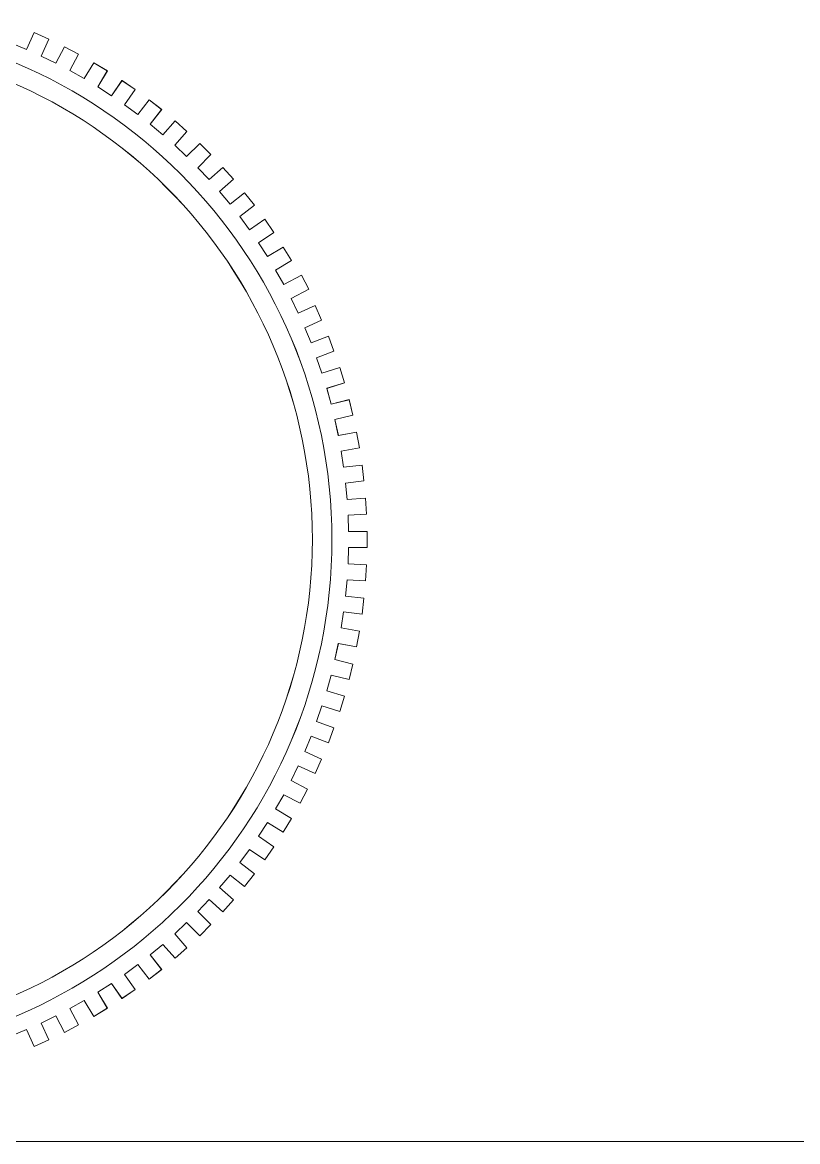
# Model space of a CAD drawing. Header units: metres. Extents: x -232 to 581, y 30 to 789.
# Drawn here: x 226.9377 to 227.2727, y 676.7464 to 677.23 of the extents above; entities that cross this region are included whole.
import ezdxf

# ---------------------------------------------------------------- set-up
doc = ezdxf.new("R2010")
doc.units = ezdxf.units.M
doc.layers.add('baños', color=140, linetype='Continuous', lineweight=0)
doc.styles.get("Standard").update_dxf_attribs({"font": 'arial.ttf'})

# ---------------------------------------------------------------- blocks, each defined once
blk = doc.blocks.new('21.11.2025 LN09 2DO NIVEL')
at = {"layer": 'baños', "color": 18, "true_color": 0x000000}
for p, q in [((265.60863, 159.88055), (265.60534, 159.87324)), ((265.60534, 159.87324), (265.60863, 159.88055)), ((265.61489, 159.87773), (265.60863, 159.88055)), ((265.60863, 159.88055), (265.61489, 159.87773)), ((265.6116, 159.87042), (265.61489, 159.87773)), ((265.61489, 159.87773), (265.6116, 159.87042)), ((265.60534, 159.87324), (265.59881, 159.87595)), ((265.59881, 159.87595), (265.60534, 159.87324)), ((265.62168, 159.87442), (265.61796, 159.86733)), ((265.61796, 159.86733), (265.62168, 159.87442)), ((265.62776, 159.87123), (265.62168, 159.87442)), ((265.62168, 159.87442), (265.62776, 159.87123)), ((265.61796, 159.86733), (265.6116, 159.87042)), ((265.6116, 159.87042), (265.61796, 159.86733)), ((265.62404, 159.86414), (265.62776, 159.87123)), ((265.62776, 159.87123), (265.62404, 159.86414)), ((265.63434, 159.86752), (265.63019, 159.86067)), ((265.63019, 159.86067), (265.63434, 159.86752)), ((265.64021, 159.86397), (265.63434, 159.86752)), ((265.63434, 159.86752), (265.64021, 159.86397)), ((265.63019, 159.86067), (265.62404, 159.86414)), ((265.62404, 159.86414), (265.63019, 159.86067)), ((265.63607, 159.85711), (265.64021, 159.86397)), ((265.64021, 159.86397), (265.63607, 159.85711)), ((265.642, 159.85328), (265.63607, 159.85711)), ((265.63607, 159.85711), (265.642, 159.85328)), ((265.64655, 159.85987), (265.642, 159.85328)), ((265.642, 159.85328), (265.64655, 159.85987)), ((265.65221, 159.85597), (265.64655, 159.85987)), ((265.64655, 159.85987), (265.65221, 159.85597)), ((265.64765, 159.84938), (265.65221, 159.85597)), ((265.65221, 159.85597), (265.64765, 159.84938)), ((265.65335, 159.84519), (265.64765, 159.84938)), ((265.64765, 159.84938), (265.65335, 159.84519)), ((265.65829, 159.85149), (265.65335, 159.84519)), ((265.65335, 159.84519), (265.65829, 159.85149)), ((265.66369, 159.84726), (265.65829, 159.85149)), ((265.65829, 159.85149), (265.66369, 159.84726)), ((265.65875, 159.84095), (265.66369, 159.84726)), ((265.66369, 159.84726), (265.65875, 159.84095)), ((265.66418, 159.83643), (265.65875, 159.84095)), ((265.65875, 159.84095), (265.66418, 159.83643)), ((265.66949, 159.84243), (265.66418, 159.83643)), ((265.66418, 159.83643), (265.66949, 159.84243)), ((265.66932, 159.83188), (265.67463, 159.83787)), ((265.67463, 159.83787), (265.66932, 159.83188)), ((265.67463, 159.83787), (265.66949, 159.84243)), ((265.66949, 159.84243), (265.67463, 159.83787)), ((265.67447, 159.82703), (265.66932, 159.83188)), ((265.66932, 159.83188), (265.67447, 159.82703)), ((265.68013, 159.8327), (265.67447, 159.82703)), ((265.67447, 159.82703), (265.68013, 159.8327)), ((265.68499, 159.82784), (265.68013, 159.8327)), ((265.68013, 159.8327), (265.68499, 159.82784)), ((265.67932, 159.82218), (265.68499, 159.82784)), ((265.68499, 159.82784), (265.67932, 159.82218)), ((265.68417, 159.81703), (265.67932, 159.82218)), ((265.67932, 159.82218), (265.68417, 159.81703)), ((265.69016, 159.82234), (265.68417, 159.81703)), ((265.68417, 159.81703), (265.69016, 159.82234)), ((265.69472, 159.8172), (265.69016, 159.82234)), ((265.69016, 159.82234), (265.69472, 159.8172)), ((265.68872, 159.81189), (265.69472, 159.8172)), ((265.69472, 159.8172), (265.68872, 159.81189)), ((265.69324, 159.80646), (265.68872, 159.81189)), ((265.68872, 159.81189), (265.69324, 159.80646)), ((265.69955, 159.8114), (265.69324, 159.80646)), ((265.69324, 159.80646), (265.69955, 159.8114)), ((265.70379, 159.806), (265.69955, 159.8114)), ((265.69955, 159.8114), (265.70379, 159.806)), ((265.69748, 159.80106), (265.70379, 159.806)), ((265.70379, 159.806), (265.69748, 159.80106)), ((265.70167, 159.79536), (265.69748, 159.80106)), ((265.69748, 159.80106), (265.70167, 159.79536)), ((265.70826, 159.79992), (265.70167, 159.79536)), ((265.70167, 159.79536), (265.70826, 159.79992)), ((265.71216, 159.79426), (265.70826, 159.79992)), ((265.70826, 159.79992), (265.71216, 159.79426)), ((265.70557, 159.78971), (265.71216, 159.79426)), ((265.71216, 159.79426), (265.70557, 159.78971)), ((265.7094, 159.78378), (265.70557, 159.78971)), ((265.70557, 159.78971), (265.7094, 159.78378)), ((265.71626, 159.78792), (265.7094, 159.78378)), ((265.7094, 159.78378), (265.71626, 159.78792)), ((265.71981, 159.78205), (265.71626, 159.78792)), ((265.71626, 159.78792), (265.71981, 159.78205)), ((265.71296, 159.7779), (265.71981, 159.78205)), ((265.71981, 159.78205), (265.71296, 159.7779)), ((265.71643, 159.77175), (265.71296, 159.7779)), ((265.71296, 159.7779), (265.71643, 159.77175)), ((265.72418, 159.77581), (265.71643, 159.77175)), ((265.71643, 159.77175), (265.72418, 159.77581)), ((265.72737, 159.76973), (265.72418, 159.77581)), ((265.72418, 159.77581), (265.72737, 159.76973)), ((265.71962, 159.76567), (265.72737, 159.76973)), ((265.72737, 159.76973), (265.71962, 159.76567)), ((265.72271, 159.75931), (265.71962, 159.76567)), ((265.71962, 159.76567), (265.72271, 159.75931)), ((265.73002, 159.7626), (265.72271, 159.75931)), ((265.72271, 159.75931), (265.73002, 159.7626)), ((265.73284, 159.75634), (265.73002, 159.7626)), ((265.73002, 159.7626), (265.73284, 159.75634)), ((265.72553, 159.75305), (265.73284, 159.75634)), ((265.73284, 159.75634), (265.72553, 159.75305)), ((265.72824, 159.74652), (265.72553, 159.75305)), ((265.72553, 159.75305), (265.72824, 159.74652)), ((265.73573, 159.74936), (265.72824, 159.74652)), ((265.72824, 159.74652), (265.73573, 159.74936)), ((265.73816, 159.74294), (265.73573, 159.74936)), ((265.73573, 159.74936), (265.73816, 159.74294)), ((265.73067, 159.7401), (265.73816, 159.74294)), ((265.73816, 159.74294), (265.73067, 159.7401)), ((265.73298, 159.73342), (265.73067, 159.7401)), ((265.73067, 159.7401), (265.73298, 159.73342)), ((265.74063, 159.7358), (265.73298, 159.73342)), ((265.73298, 159.73342), (265.74063, 159.7358)), ((265.74267, 159.72925), (265.74063, 159.7358)), ((265.74063, 159.7358), (265.74267, 159.72925)), ((265.73502, 159.72686), (265.74267, 159.72925)), ((265.74267, 159.72925), (265.73502, 159.72686)), ((265.73692, 159.72006), (265.73502, 159.72686)), ((265.73502, 159.72686), (265.73692, 159.72006)), ((265.7447, 159.72197), (265.73692, 159.72006)), ((265.73692, 159.72006), (265.7447, 159.72197)), ((265.74634, 159.71531), (265.7447, 159.72197)), ((265.7447, 159.72197), (265.74634, 159.71531)), ((265.73856, 159.71339), (265.74634, 159.71531)), ((265.74634, 159.71531), (265.73856, 159.71339)), ((265.74004, 159.70648), (265.73856, 159.71339)), ((265.73856, 159.71339), (265.74004, 159.70648)), ((265.74792, 159.70792), (265.74004, 159.70648)), ((265.74004, 159.70648), (265.74792, 159.70792)), ((265.74916, 159.70117), (265.74792, 159.70792)), ((265.74792, 159.70792), (265.74916, 159.70117)), ((265.74128, 159.69973), (265.74916, 159.70117)), ((265.74916, 159.70117), (265.74128, 159.69973)), ((265.74235, 159.69274), (265.74128, 159.69973)), ((265.74128, 159.69973), (265.74235, 159.69274)), ((265.7503, 159.69371), (265.74235, 159.69274)), ((265.74235, 159.69274), (265.7503, 159.69371)), ((265.75113, 159.68689), (265.7503, 159.69371)), ((265.7503, 159.69371), (265.75113, 159.68689)), ((265.74317, 159.68592), (265.75113, 159.68689)), ((265.75113, 159.68689), (265.74317, 159.68592)), ((265.74381, 159.67889), (265.74317, 159.68592)), ((265.74317, 159.68592), (265.74381, 159.67889)), ((265.75181, 159.67937), (265.74381, 159.67889)), ((265.74381, 159.67889), (265.75181, 159.67937)), ((265.75222, 159.67251), (265.75181, 159.67937)), ((265.75181, 159.67937), (265.75222, 159.67251)), ((265.74423, 159.67203), (265.75222, 159.67251)), ((265.75222, 159.67251), (265.74423, 159.67203)), ((265.74444, 159.66497), (265.74423, 159.67203)), ((265.74423, 159.67203), (265.74444, 159.66497)), ((265.75245, 159.66497), (265.74444, 159.66497)), ((265.74444, 159.66497), (265.75245, 159.66497)), ((265.75245, 159.6581), (265.75245, 159.66497)), ((265.75245, 159.66497), (265.75245, 159.6581)), ((265.74423, 159.65104), (265.74444, 159.6581)), ((265.74444, 159.6581), (265.74423, 159.65104)), ((265.74444, 159.6581), (265.75245, 159.6581)), ((265.75245, 159.6581), (265.74444, 159.6581)), ((265.75222, 159.65055), (265.74423, 159.65104)), ((265.74423, 159.65104), (265.75222, 159.65055)), ((265.75181, 159.6437), (265.75222, 159.65055)), ((265.75222, 159.65055), (265.75181, 159.6437)), ((265.74317, 159.63714), (265.74381, 159.64418)), ((265.74381, 159.64418), (265.74317, 159.63714)), ((265.74381, 159.64418), (265.75181, 159.6437)), ((265.75181, 159.6437), (265.74381, 159.64418)), ((265.75113, 159.63618), (265.74317, 159.63714)), ((265.74317, 159.63714), (265.75113, 159.63618)), ((265.7503, 159.62936), (265.75113, 159.63618)), ((265.75113, 159.63618), (265.7503, 159.62936)), ((265.74128, 159.62334), (265.74235, 159.63033)), ((265.74235, 159.63033), (265.74128, 159.62334)), ((265.74235, 159.63033), (265.7503, 159.62936)), ((265.7503, 159.62936), (265.74235, 159.63033)), ((265.74916, 159.6219), (265.74128, 159.62334)), ((265.74128, 159.62334), (265.74916, 159.6219)), ((265.74792, 159.61514), (265.74916, 159.6219)), ((265.74916, 159.6219), (265.74792, 159.61514)), ((265.73856, 159.60968), (265.74004, 159.61659)), ((265.74004, 159.61659), (265.73856, 159.60968)), ((265.74004, 159.61659), (265.74792, 159.61514)), ((265.74792, 159.61514), (265.74004, 159.61659)), ((265.74634, 159.60776), (265.73856, 159.60968)), ((265.73856, 159.60968), (265.74634, 159.60776)), ((265.7447, 159.60109), (265.74634, 159.60776)), ((265.74634, 159.60776), (265.7447, 159.60109)), ((265.73502, 159.5962), (265.73692, 159.60301)), ((265.73692, 159.60301), (265.73502, 159.5962)), ((265.73692, 159.60301), (265.7447, 159.60109)), ((265.7447, 159.60109), (265.73692, 159.60301)), ((265.74267, 159.59382), (265.73502, 159.5962)), ((265.73502, 159.5962), (265.74267, 159.59382)), ((265.74063, 159.58726), (265.74267, 159.59382)), ((265.74267, 159.59382), (265.74063, 159.58726)), ((265.73067, 159.58297), (265.73298, 159.58965)), ((265.73298, 159.58965), (265.73067, 159.58297)), ((265.73298, 159.58965), (265.74063, 159.58726)), ((265.74063, 159.58726), (265.73298, 159.58965)), ((265.73816, 159.58013), (265.73067, 159.58297)), ((265.73067, 159.58297), (265.73816, 159.58013)), ((265.72553, 159.57002), (265.72824, 159.57655)), ((265.72824, 159.57655), (265.72553, 159.57002)), ((265.72824, 159.57655), (265.73573, 159.5737)), ((265.73573, 159.5737), (265.72824, 159.57655)), ((265.73573, 159.5737), (265.73816, 159.58013)), ((265.73816, 159.58013), (265.73573, 159.5737)), ((265.73284, 159.56673), (265.72553, 159.57002)), ((265.72553, 159.57002), (265.73284, 159.56673)), ((265.71962, 159.5574), (265.72271, 159.56375)), ((265.72271, 159.56375), (265.71962, 159.5574)), ((265.72271, 159.56375), (265.73002, 159.56047)), ((265.73002, 159.56047), (265.72271, 159.56375)), ((265.73002, 159.56047), (265.73284, 159.56673)), ((265.73284, 159.56673), (265.73002, 159.56047)), ((265.72671, 159.55368), (265.71962, 159.5574)), ((265.71962, 159.5574), (265.72671, 159.55368)), ((265.72352, 159.5476), (265.72671, 159.55368)), ((265.72671, 159.55368), (265.72352, 159.5476)), ((265.71296, 159.54517), (265.71643, 159.55132)), ((265.71643, 159.55132), (265.71296, 159.54517)), ((265.71643, 159.55132), (265.72352, 159.5476)), ((265.72352, 159.5476), (265.71643, 159.55132)), ((265.71981, 159.54102), (265.71296, 159.54517)), ((265.71296, 159.54517), (265.71981, 159.54102)), ((265.70557, 159.53335), (265.7094, 159.53929)), ((265.7094, 159.53929), (265.70557, 159.53335)), ((265.7094, 159.53929), (265.71626, 159.53514)), ((265.71626, 159.53514), (265.7094, 159.53929)), ((265.71626, 159.53514), (265.71981, 159.54102)), ((265.71981, 159.54102), (265.71626, 159.53514)), ((265.71216, 159.5288), (265.70557, 159.53335)), ((265.70557, 159.53335), (265.71216, 159.5288)), ((265.70826, 159.52315), (265.71216, 159.5288)), ((265.71216, 159.5288), (265.70826, 159.52315)), ((265.69748, 159.52201), (265.70167, 159.5277)), ((265.70167, 159.5277), (265.69748, 159.52201)), ((265.70167, 159.5277), (265.70826, 159.52315)), ((265.70826, 159.52315), (265.70167, 159.5277)), ((265.70379, 159.51707), (265.69748, 159.52201)), ((265.69748, 159.52201), (265.70379, 159.51707)), ((265.68872, 159.51118), (265.69324, 159.51661)), ((265.69324, 159.51661), (265.68872, 159.51118)), ((265.69324, 159.51661), (265.69955, 159.51166)), ((265.69955, 159.51166), (265.69324, 159.51661)), ((265.69955, 159.51166), (265.70379, 159.51707)), ((265.70379, 159.51707), (265.69955, 159.51166)), ((265.69472, 159.50586), (265.68872, 159.51118)), ((265.68872, 159.51118), (265.69472, 159.50586)), ((265.67932, 159.50089), (265.68417, 159.50604)), ((265.68417, 159.50604), (265.67932, 159.50089)), ((265.68417, 159.50604), (265.69016, 159.50072)), ((265.69016, 159.50072), (265.68417, 159.50604)), ((265.69016, 159.50072), (265.69472, 159.50586)), ((265.69472, 159.50586), (265.69016, 159.50072)), ((265.68499, 159.49523), (265.67932, 159.50089)), ((265.67932, 159.50089), (265.68499, 159.49523)), ((265.66932, 159.49119), (265.67447, 159.49604)), ((265.67447, 159.49604), (265.66932, 159.49119)), ((265.67447, 159.49604), (265.68013, 159.49037)), ((265.68013, 159.49037), (265.67447, 159.49604)), ((265.68013, 159.49037), (265.68499, 159.49523)), ((265.68499, 159.49523), (265.68013, 159.49037)), ((265.67463, 159.4852), (265.66932, 159.49119)), ((265.66932, 159.49119), (265.67463, 159.4852)), ((265.65875, 159.48211), (265.66418, 159.48664)), ((265.66418, 159.48664), (265.65875, 159.48211)), ((265.66418, 159.48664), (265.66949, 159.48064)), ((265.66949, 159.48064), (265.66418, 159.48664)), ((265.66949, 159.48064), (265.67463, 159.4852)), ((265.67463, 159.4852), (265.66949, 159.48064)), ((265.66369, 159.47581), (265.65875, 159.48211)), ((265.65875, 159.48211), (265.66369, 159.47581)), ((265.64765, 159.47369), (265.65335, 159.47788)), ((265.65335, 159.47788), (265.64765, 159.47369)), ((265.65335, 159.47788), (265.65829, 159.47157)), ((265.65829, 159.47157), (265.65335, 159.47788)), ((265.65829, 159.47157), (265.66369, 159.47581)), ((265.66369, 159.47581), (265.65829, 159.47157)), ((265.65221, 159.4671), (265.64765, 159.47369)), ((265.64765, 159.47369), (265.65221, 159.4671)), ((265.63607, 159.46595), (265.642, 159.46979)), ((265.642, 159.46979), (265.63607, 159.46595)), ((265.64021, 159.4591), (265.63607, 159.46595)), ((265.63607, 159.46595), (265.64021, 159.4591)), ((265.642, 159.46979), (265.64655, 159.4632)), ((265.64655, 159.4632), (265.642, 159.46979)), ((265.64655, 159.4632), (265.65221, 159.4671)), ((265.65221, 159.4671), (265.64655, 159.4632)), ((265.62404, 159.45893), (265.63019, 159.4624)), ((265.63019, 159.4624), (265.62404, 159.45893)), ((265.63019, 159.4624), (265.63434, 159.45554)), ((265.63434, 159.45554), (265.63019, 159.4624)), ((265.6116, 159.45264), (265.61796, 159.45574)), ((265.61796, 159.45574), (265.6116, 159.45264)), ((265.61796, 159.45574), (265.62168, 159.44864)), ((265.62168, 159.44864), (265.61796, 159.45574)), ((265.62776, 159.45183), (265.62404, 159.45893)), ((265.62404, 159.45893), (265.62776, 159.45183)), ((265.63434, 159.45554), (265.64021, 159.4591)), ((265.64021, 159.4591), (265.63434, 159.45554)), ((265.61489, 159.44534), (265.6116, 159.45264)), ((265.6116, 159.45264), (265.61489, 159.44534)), ((265.62168, 159.44864), (265.62776, 159.45183)), ((265.62776, 159.45183), (265.62168, 159.44864)), ((265.59881, 159.44712), (265.60534, 159.44983)), ((265.60534, 159.44983), (265.59881, 159.44712)), ((265.60534, 159.44983), (265.60863, 159.44252)), ((265.60863, 159.44252), (265.60534, 159.44983)), ((265.60863, 159.44252), (265.61489, 159.44534)), ((265.61489, 159.44534), (265.60863, 159.44252)), ((267.36201, 159.40143), (264.84508, 159.40143))]:
    blk.add_line(p, q, dxfattribs=at)
for radius, start, end in [(0.22343, 0, 180), (0.22343, 0, 180), (0.215, 0, 180), (0.22343, 180, 0), (0.22343, 180, 0), (0.215, 180, 0)]:
    blk.add_arc((265.51382, 159.66153), radius, start, end, dxfattribs=at)
at = {"layer": 'baños', "color": 18, "linetype": 'Continuous', "true_color": 0x000000, "flags": 8}
for tag, p in [('MODELNUMBER', (265.51387, 159.78254, 0)), ('TRADENAME', (265.51387, 159.7825, 0)), ('MATERIAL', (265.51387, 159.78242, 0)), ('PRODUCT', (265.51387, 159.78246, 0)), ('MODELNUMBER', (266.68861, 159.78254, 0)), ('TRADENAME', (266.68861, 159.7825, 0)), ('PRODUCT', (266.68861, 159.78246, 0)), ('MATERIAL', (266.68861, 159.78242, 0))]:
    blk.add_attdef(tag, p, '', height=0.0000254, rotation=180.0001, dxfattribs=at)
blk = doc.blocks.new('20.03.2026 LN 09 SEGUNDO NIVEL ARQ')
at = {"layer": 'baños', "color": 5}
for p, q in [((83.87604, -42.81951), (83.87276, -42.82682)), ((83.87276, -42.82682), (83.87604, -42.81951)), ((83.88231, -42.82233), (83.87604, -42.81951)), ((83.87604, -42.81951), (83.88231, -42.82233)), ((83.87276, -42.82682), (83.86623, -42.82411)), ((83.86623, -42.82411), (83.87276, -42.82682)), ((83.87902, -42.82964), (83.88231, -42.82233)), ((83.88231, -42.82233), (83.87902, -42.82964)), ((83.88909, -42.82564), (83.88537, -42.83273)), ((83.88537, -42.83273), (83.88909, -42.82564)), ((83.89518, -42.82883), (83.88909, -42.82564)), ((83.88909, -42.82564), (83.89518, -42.82883)), ((83.88537, -42.83273), (83.87902, -42.82964)), ((83.87902, -42.82964), (83.88537, -42.83273)), ((83.89145, -42.83592), (83.89518, -42.82883)), ((83.89518, -42.82883), (83.89145, -42.83592)), ((83.89761, -42.83939), (83.89145, -42.83592)), ((83.89145, -42.83592), (83.89761, -42.83939)), ((83.90175, -42.83254), (83.89761, -42.83939)), ((83.89761, -42.83939), (83.90175, -42.83254)), ((83.90763, -42.83609), (83.90175, -42.83254)), ((83.90175, -42.83254), (83.90763, -42.83609)), ((83.90348, -42.84295), (83.90763, -42.83609)), ((83.90763, -42.83609), (83.90348, -42.84295)), ((83.91397, -42.84019), (83.90942, -42.84678)), ((83.90942, -42.84678), (83.91397, -42.84019)), ((83.91962, -42.84409), (83.91397, -42.84019)), ((83.91397, -42.84019), (83.91962, -42.84409)), ((83.90942, -42.84678), (83.90348, -42.84295)), ((83.90348, -42.84295), (83.90942, -42.84678)), ((83.91507, -42.85068), (83.91962, -42.84409)), ((83.91962, -42.84409), (83.91507, -42.85068)), ((83.92076, -42.85487), (83.91507, -42.85068)), ((83.91507, -42.85068), (83.92076, -42.85487)), ((83.9257, -42.84856), (83.92076, -42.85487)), ((83.92076, -42.85487), (83.9257, -42.84856)), ((83.93111, -42.8528), (83.9257, -42.84856)), ((83.9257, -42.84856), (83.93111, -42.8528)), ((83.92617, -42.85911), (83.93111, -42.8528)), ((83.93111, -42.8528), (83.92617, -42.85911)), ((83.9316, -42.86363), (83.92617, -42.85911)), ((83.92617, -42.85911), (83.9316, -42.86363)), ((83.93691, -42.85763), (83.9316, -42.86363)), ((83.9316, -42.86363), (83.93691, -42.85763)), ((83.94205, -42.86219), (83.93691, -42.85763)), ((83.93691, -42.85763), (83.94205, -42.86219)), ((83.93674, -42.86818), (83.94205, -42.86219)), ((83.94205, -42.86219), (83.93674, -42.86818)), ((83.94188, -42.87303), (83.93674, -42.86818)), ((83.93674, -42.86818), (83.94188, -42.87303)), ((83.94755, -42.86736), (83.94188, -42.87303)), ((83.94188, -42.87303), (83.94755, -42.86736)), ((83.9524, -42.87222), (83.94755, -42.86736)), ((83.94755, -42.86736), (83.9524, -42.87222)), ((83.94674, -42.87788), (83.9524, -42.87222)), ((83.9524, -42.87222), (83.94674, -42.87788)), ((83.95158, -42.88303), (83.94674, -42.87788)), ((83.94674, -42.87788), (83.95158, -42.88303)), ((83.95758, -42.87772), (83.95158, -42.88303)), ((83.95158, -42.88303), (83.95758, -42.87772)), ((83.96213, -42.88286), (83.95758, -42.87772)), ((83.95758, -42.87772), (83.96213, -42.88286)), ((83.95613, -42.88817), (83.96213, -42.88286)), ((83.96213, -42.88286), (83.95613, -42.88817)), ((83.96066, -42.8936), (83.95613, -42.88817)), ((83.95613, -42.88817), (83.96066, -42.8936)), ((83.96697, -42.88866), (83.96066, -42.8936)), ((83.96066, -42.8936), (83.96697, -42.88866)), ((83.9712, -42.89406), (83.96697, -42.88866)), ((83.96697, -42.88866), (83.9712, -42.89406)), ((83.96489, -42.899), (83.9712, -42.89406)), ((83.9712, -42.89406), (83.96489, -42.899)), ((83.96908, -42.9047), (83.96489, -42.899)), ((83.96489, -42.899), (83.96908, -42.9047)), ((83.97568, -42.90014), (83.96908, -42.9047)), ((83.96908, -42.9047), (83.97568, -42.90014)), ((83.97958, -42.9058), (83.97568, -42.90014)), ((83.97568, -42.90014), (83.97958, -42.9058)), ((83.97298, -42.91035), (83.97958, -42.9058)), ((83.97958, -42.9058), (83.97298, -42.91035)), ((83.97682, -42.91628), (83.97298, -42.91035)), ((83.97298, -42.91035), (83.97682, -42.91628)), ((83.98368, -42.91214), (83.97682, -42.91628)), ((83.97682, -42.91628), (83.98368, -42.91214)), ((83.98723, -42.91801), (83.98368, -42.91214)), ((83.98368, -42.91214), (83.98723, -42.91801)), ((83.98037, -42.92216), (83.98723, -42.91801)), ((83.98723, -42.91801), (83.98037, -42.92216)), ((83.98384, -42.92831), (83.98037, -42.92216)), ((83.98037, -42.92216), (83.98384, -42.92831)), ((83.99159, -42.92425), (83.98384, -42.92831)), ((83.98384, -42.92831), (83.99159, -42.92425)), ((83.99478, -42.93033), (83.99159, -42.92425)), ((83.99159, -42.92425), (83.99478, -42.93033)), ((83.98704, -42.93439), (83.99478, -42.93033)), ((83.99478, -42.93033), (83.98704, -42.93439)), ((83.99013, -42.94075), (83.98704, -42.93439)), ((83.98704, -42.93439), (83.99013, -42.94075)), ((83.99743, -42.93746), (83.99013, -42.94075)), ((83.99013, -42.94075), (83.99743, -42.93746)), ((84.00025, -42.94372), (83.99743, -42.93746)), ((83.99743, -42.93746), (84.00025, -42.94372)), ((83.99295, -42.94701), (84.00025, -42.94372)), ((84.00025, -42.94372), (83.99295, -42.94701)), ((83.99565, -42.95354), (83.99295, -42.94701)), ((83.99295, -42.94701), (83.99565, -42.95354)), ((84.00314, -42.9507), (83.99565, -42.95354)), ((83.99565, -42.95354), (84.00314, -42.9507)), ((84.00558, -42.95712), (84.00314, -42.9507)), ((84.00314, -42.9507), (84.00558, -42.95712)), ((83.99809, -42.95996), (84.00558, -42.95712)), ((84.00558, -42.95712), (83.99809, -42.95996)), ((84.00039, -42.96664), (83.99809, -42.95996)), ((83.99809, -42.95996), (84.00039, -42.96664)), ((84.00804, -42.96426), (84.00039, -42.96664)), ((84.00039, -42.96664), (84.00804, -42.96426)), ((84.01008, -42.97081), (84.00804, -42.96426)), ((84.00804, -42.96426), (84.01008, -42.97081)), ((84.00243, -42.97319), (84.01008, -42.97081)), ((84.01008, -42.97081), (84.00243, -42.97319)), ((84.00433, -42.98), (84.00243, -42.97319)), ((84.00243, -42.97319), (84.00433, -42.98)), ((84.01211, -42.97808), (84.00433, -42.98)), ((84.00433, -42.98), (84.01211, -42.97808)), ((84.01375, -42.98475), (84.01211, -42.97808)), ((84.01211, -42.97808), (84.01375, -42.98475)), ((84.00598, -42.98667), (84.01375, -42.98475)), ((84.01375, -42.98475), (84.00598, -42.98667)), ((84.00746, -42.99358), (84.00598, -42.98667)), ((84.00598, -42.98667), (84.00746, -42.99358)), ((84.01534, -42.99213), (84.00746, -42.99358)), ((84.00746, -42.99358), (84.01534, -42.99213)), ((84.01658, -42.99889), (84.01534, -42.99213)), ((84.01534, -42.99213), (84.01658, -42.99889)), ((84.0087, -43.00033), (84.01658, -42.99889)), ((84.01658, -42.99889), (84.0087, -43.00033)), ((84.00976, -43.00732), (84.0087, -43.00033)), ((84.0087, -43.00033), (84.00976, -43.00732)), ((84.01771, -43.00635), (84.00976, -43.00732)), ((84.00976, -43.00732), (84.01771, -43.00635)), ((84.01854, -43.01317), (84.01771, -43.00635)), ((84.01771, -43.00635), (84.01854, -43.01317)), ((84.01059, -43.01414), (84.01854, -43.01317)), ((84.01854, -43.01317), (84.01059, -43.01414)), ((84.01123, -43.02117), (84.01059, -43.01414)), ((84.01059, -43.01414), (84.01123, -43.02117)), ((84.01922, -43.02069), (84.01123, -43.02117)), ((84.01123, -43.02117), (84.01922, -43.02069)), ((84.01964, -43.02755), (84.01922, -43.02069)), ((84.01922, -43.02069), (84.01964, -43.02755)), ((84.01164, -43.02803), (84.01964, -43.02755)), ((84.01964, -43.02755), (84.01164, -43.02803)), ((84.01186, -43.03509), (84.01164, -43.02803)), ((84.01164, -43.02803), (84.01186, -43.03509)), ((84.01987, -43.03509), (84.01186, -43.03509)), ((84.01186, -43.03509), (84.01987, -43.03509)), ((84.01987, -43.04196), (84.01987, -43.03509)), ((84.01987, -43.03509), (84.01987, -43.04196)), ((84.01164, -43.04902), (84.01186, -43.04196)), ((84.01186, -43.04196), (84.01164, -43.04902)), ((84.01186, -43.04196), (84.01987, -43.04196)), ((84.01987, -43.04196), (84.01186, -43.04196)), ((84.01964, -43.04951), (84.01164, -43.04902)), ((84.01164, -43.04902), (84.01964, -43.04951)), ((84.01922, -43.05636), (84.01964, -43.04951)), ((84.01964, -43.04951), (84.01922, -43.05636)), ((84.01059, -43.06292), (84.01123, -43.05588)), ((84.01123, -43.05588), (84.01059, -43.06292)), ((84.01123, -43.05588), (84.01922, -43.05636)), ((84.01922, -43.05636), (84.01123, -43.05588)), ((84.01854, -43.06388), (84.01059, -43.06292)), ((84.01059, -43.06292), (84.01854, -43.06388)), ((84.01771, -43.0707), (84.01854, -43.06388)), ((84.01854, -43.06388), (84.01771, -43.0707)), ((84.0087, -43.07672), (84.00976, -43.06973)), ((84.00976, -43.06973), (84.0087, -43.07672)), ((84.00976, -43.06973), (84.01771, -43.0707)), ((84.01771, -43.0707), (84.00976, -43.06973)), ((84.01658, -43.07816), (84.0087, -43.07672)), ((84.0087, -43.07672), (84.01658, -43.07816)), ((84.01534, -43.08492), (84.01658, -43.07816)), ((84.01658, -43.07816), (84.01534, -43.08492)), ((84.00598, -43.09038), (84.00746, -43.08347)), ((84.00746, -43.08347), (84.00598, -43.09038)), ((84.00746, -43.08347), (84.01534, -43.08492)), ((84.01534, -43.08492), (84.00746, -43.08347)), ((84.01375, -43.0923), (84.00598, -43.09038)), ((84.00598, -43.09038), (84.01375, -43.0923)), ((84.01211, -43.09897), (84.01375, -43.0923)), ((84.01375, -43.0923), (84.01211, -43.09897)), ((84.00243, -43.10386), (84.00433, -43.09705)), ((84.00433, -43.09705), (84.00243, -43.10386)), ((84.00433, -43.09705), (84.01211, -43.09897)), ((84.01211, -43.09897), (84.00433, -43.09705)), ((84.01008, -43.10624), (84.00243, -43.10386)), ((84.00243, -43.10386), (84.01008, -43.10624)), ((84.00804, -43.1128), (84.01008, -43.10624)), ((84.01008, -43.10624), (84.00804, -43.1128)), ((83.99809, -43.11709), (84.00039, -43.11041)), ((84.00039, -43.11041), (83.99809, -43.11709)), ((84.00039, -43.11041), (84.00804, -43.1128)), ((84.00804, -43.1128), (84.00039, -43.11041)), ((84.00558, -43.11993), (83.99809, -43.11709)), ((83.99809, -43.11709), (84.00558, -43.11993)), ((84.00314, -43.12635), (84.00558, -43.11993)), ((84.00558, -43.11993), (84.00314, -43.12635)), ((83.99295, -43.13004), (83.99565, -43.12351)), ((83.99565, -43.12351), (83.99295, -43.13004)), ((83.99565, -43.12351), (84.00314, -43.12635)), ((84.00314, -43.12635), (83.99565, -43.12351)), ((84.00025, -43.13333), (83.99295, -43.13004)), ((83.99295, -43.13004), (84.00025, -43.13333)), ((83.99743, -43.13959), (84.00025, -43.13333)), ((84.00025, -43.13333), (83.99743, -43.13959)), ((83.98704, -43.14266), (83.99013, -43.1363)), ((83.99013, -43.1363), (83.98704, -43.14266)), ((83.99013, -43.1363), (83.99743, -43.13959)), ((83.99743, -43.13959), (83.99013, -43.1363)), ((83.99413, -43.14638), (83.98704, -43.14266)), ((83.98704, -43.14266), (83.99413, -43.14638)), ((83.98037, -43.15489), (83.98384, -43.14874)), ((83.98384, -43.14874), (83.98037, -43.15489)), ((83.98384, -43.14874), (83.99094, -43.15246)), ((83.99094, -43.15246), (83.98384, -43.14874)), ((83.99094, -43.15246), (83.99413, -43.14638)), ((83.99413, -43.14638), (83.99094, -43.15246)), ((83.98723, -43.15904), (83.98037, -43.15489)), ((83.98037, -43.15489), (83.98723, -43.15904)), ((83.98368, -43.16492), (83.98723, -43.15904)), ((83.98723, -43.15904), (83.98368, -43.16492)), ((83.97298, -43.16671), (83.97682, -43.16077)), ((83.97682, -43.16077), (83.97298, -43.16671)), ((83.97682, -43.16077), (83.98368, -43.16492)), ((83.98368, -43.16492), (83.97682, -43.16077)), ((83.97958, -43.17126), (83.97298, -43.16671)), ((83.97298, -43.16671), (83.97958, -43.17126)), ((83.96489, -43.17805), (83.96908, -43.17236)), ((83.96908, -43.17236), (83.96489, -43.17805)), ((83.96908, -43.17236), (83.97568, -43.17691)), ((83.97568, -43.17691), (83.96908, -43.17236)), ((83.97568, -43.17691), (83.97958, -43.17126)), ((83.97958, -43.17126), (83.97568, -43.17691)), ((83.9712, -43.18299), (83.96489, -43.17805)), ((83.96489, -43.17805), (83.9712, -43.18299)), ((83.95613, -43.18888), (83.96066, -43.18345)), ((83.96066, -43.18345), (83.95613, -43.18888)), ((83.96066, -43.18345), (83.96697, -43.18839)), ((83.96697, -43.18839), (83.96066, -43.18345)), ((83.96697, -43.18839), (83.9712, -43.18299)), ((83.9712, -43.18299), (83.96697, -43.18839)), ((83.96213, -43.1942), (83.95613, -43.18888)), ((83.95613, -43.18888), (83.96213, -43.1942)), ((83.94674, -43.19917), (83.95158, -43.19402)), ((83.95158, -43.19402), (83.94674, -43.19917)), ((83.95158, -43.19402), (83.95758, -43.19934)), ((83.95758, -43.19934), (83.95158, -43.19402)), ((83.95758, -43.19934), (83.96213, -43.1942)), ((83.96213, -43.1942), (83.95758, -43.19934)), ((83.9524, -43.20483), (83.94674, -43.19917)), ((83.94674, -43.19917), (83.9524, -43.20483)), ((83.93674, -43.20887), (83.94188, -43.20402)), ((83.94188, -43.20402), (83.93674, -43.20887)), ((83.94188, -43.20402), (83.94755, -43.20969)), ((83.94755, -43.20969), (83.94188, -43.20402)), ((83.94755, -43.20969), (83.9524, -43.20483)), ((83.9524, -43.20483), (83.94755, -43.20969)), ((83.92617, -43.21795), (83.9316, -43.21342)), ((83.9316, -43.21342), (83.92617, -43.21795)), ((83.9316, -43.21342), (83.93691, -43.21942)), ((83.93691, -43.21942), (83.9316, -43.21342)), ((83.94205, -43.21486), (83.93674, -43.20887)), ((83.93674, -43.20887), (83.94205, -43.21486)), ((83.93111, -43.22425), (83.92617, -43.21795)), ((83.92617, -43.21795), (83.93111, -43.22425)), ((83.93691, -43.21942), (83.94205, -43.21486)), ((83.94205, -43.21486), (83.93691, -43.21942)), ((83.91507, -43.22637), (83.92076, -43.22218)), ((83.92076, -43.22218), (83.91507, -43.22637)), ((83.92076, -43.22218), (83.9257, -43.22849)), ((83.9257, -43.22849), (83.92076, -43.22218)), ((83.91962, -43.23296), (83.91507, -43.22637)), ((83.91507, -43.22637), (83.91962, -43.23296)), ((83.9257, -43.22849), (83.93111, -43.22425)), ((83.93111, -43.22425), (83.9257, -43.22849)), ((83.90348, -43.23411), (83.90942, -43.23027)), ((83.90942, -43.23027), (83.90348, -43.23411)), ((83.90942, -43.23027), (83.91397, -43.23686)), ((83.91397, -43.23686), (83.90942, -43.23027)), ((83.89145, -43.24113), (83.89761, -43.23766)), ((83.89761, -43.23766), (83.89145, -43.24113)), ((83.89761, -43.23766), (83.90175, -43.24452)), ((83.90175, -43.24452), (83.89761, -43.23766)), ((83.90763, -43.24096), (83.90348, -43.23411)), ((83.90348, -43.23411), (83.90763, -43.24096)), ((83.91397, -43.23686), (83.91962, -43.23296)), ((83.91962, -43.23296), (83.91397, -43.23686)), ((83.89518, -43.24822), (83.89145, -43.24113)), ((83.89145, -43.24113), (83.89518, -43.24822)), ((83.90175, -43.24452), (83.90763, -43.24096)), ((83.90763, -43.24096), (83.90175, -43.24452)), ((83.87902, -43.24742), (83.88537, -43.24432)), ((83.88537, -43.24432), (83.87902, -43.24742)), ((83.88231, -43.25472), (83.87902, -43.24742)), ((83.87902, -43.24742), (83.88231, -43.25472)), ((83.88537, -43.24432), (83.88909, -43.25142)), ((83.88909, -43.25142), (83.88537, -43.24432)), ((83.86623, -43.25294), (83.87276, -43.25023)), ((83.87276, -43.25023), (83.86623, -43.25294)), ((83.87276, -43.25023), (83.87604, -43.25754)), ((83.87604, -43.25754), (83.87276, -43.25023)), ((83.88909, -43.25142), (83.89518, -43.24822)), ((83.89518, -43.24822), (83.88909, -43.25142)), ((83.87604, -43.25754), (83.88231, -43.25472)), ((83.88231, -43.25472), (83.87604, -43.25754)), ((85.62943, -43.29863), (83.11249, -43.29863))]:
    blk.add_line(p, q, dxfattribs=at)
for radius, start, end in [(0.22343, 0, 180), (0.22343, 0, 180), (0.215, 0, 180), (0.22343, 180, 0), (0.22343, 180, 0), (0.215, 180, 0)]:
    blk.add_arc((83.78124, -43.03853), radius, start, end, dxfattribs=at)
at = {"layer": 'baños', "color": 5, "linetype": 'Continuous', "flags": 8}
for tag, p in [('MODELNUMBER', (83.78129, -42.91752, 0)), ('TRADENAME', (83.78129, -42.91756, 0)), ('PRODUCT', (83.78129, -42.9176, 0)), ('MATERIAL', (83.78129, -42.91764, 0)), ('MODELNUMBER', (84.95603, -42.91752, 0)), ('TRADENAME', (84.95603, -42.91756, 0)), ('MATERIAL', (84.95603, -42.91764, 0)), ('PRODUCT', (84.95603, -42.9176, 0))]:
    blk.add_attdef(tag, p, '', height=0.0000254, rotation=180.0001, dxfattribs=at)
at = {"layer": 'baños', "color": 5, "linetype": 'Continuous'}
for tag, p, rotation in [('MODELNUMBER', (85.8912, -56.99337), 180.0001), ('TRADENAME', (85.89116, -56.99332), 180.0001), ('MATERIAL', (85.89139, -56.99324), 180.0001), ('PRODUCT', (85.89139, -56.99328), 180.0001), ('MODELNUMBER', (86.60077, -56.99337), 179.9999), ('TRADENAME', (86.60077, -56.99332), 179.9999), ('MATERIAL', (86.60077, -56.99324), 179.9999), ('PRODUCT', (86.60077, -56.99328), 179.9999)]:
    blk.add_attdef(tag, p, '', height=0.0000254, rotation=rotation, dxfattribs=at)

msp = doc.modelspace()

# ---------------------------------------------------------------- block references
at = {"color": 1}
for name, p in [('20.03.2026 LN 09 SEGUNDO NIVEL ARQ', (143.06677, 720.04507)), ('21.11.2025 LN09 2DO NIVEL', (-38.66582, 517.34501))]:
    msp.add_blockref(name, p, dxfattribs=at)

doc.saveas('drawing.dxf')
